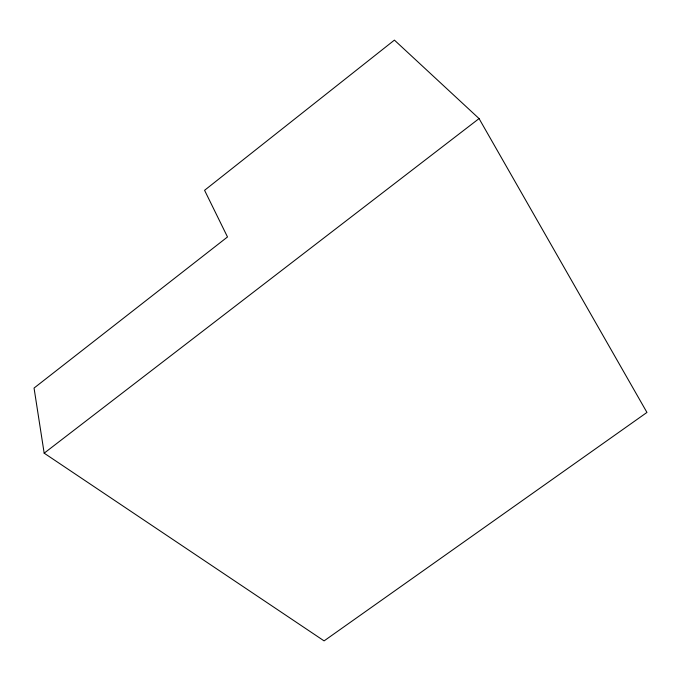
<?xml version="1.0" encoding="UTF-8"?>
<svg xmlns="http://www.w3.org/2000/svg" width="681" height="681" viewBox="0 0 681 681"><rect width="100%" height="100%" fill="white"/><g stroke="black" fill="none" stroke-linecap="round" stroke-linejoin="round"><path stroke-width="1.02" d="M44.171 453.171L479.066 118.588L646.95 412.431L324.088 640.881L44.171 453.171L34.05 388.059L227.497 236.962L204.572 190.305L394.41 40.119L479.066 118.588"/></g></svg>
